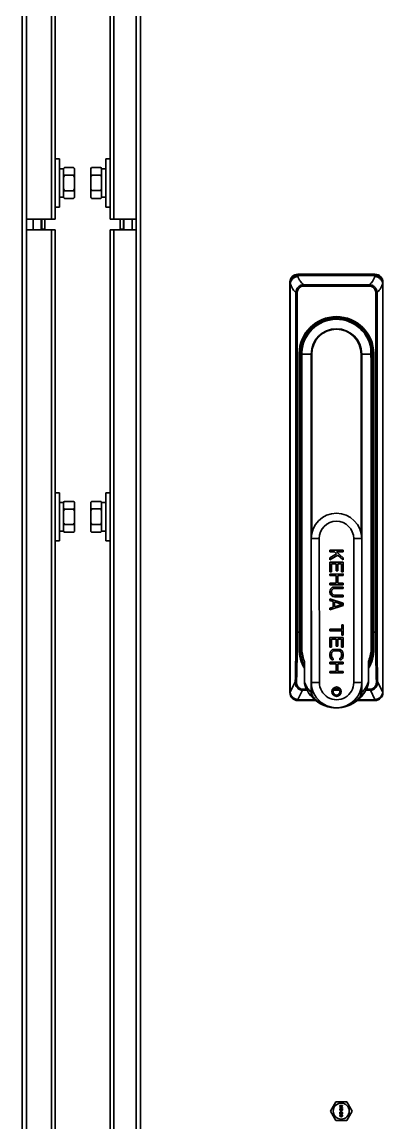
# Model space of a CAD drawing. Header units: millimetres. Extents: x 32496 to 166256, y 3504 to 23939.
# Drawn here: x 102191.1 to 102326.3, y 20855 to 21267.3 of the extents above; entities that cross this region are included whole.
import ezdxf

# ---------------------------------------------------------------- set-up
doc = ezdxf.new("R2010")
doc.units = ezdxf.units.MM
doc.layers.get('0').update_dxf_attribs({"lineweight": 35})

# ---------------------------------------------------------------- blocks, each defined once
blk = doc.blocks.new('8-1250')
at = {"linetype": 'Continuous'}
for p, q in [((2228.17, -34566.29), (2228.17, -32553.29)), ((2229.87, -32553.29), (2229.87, -34566.29)), ((2239.17, -33566.79), (2239.17, -32554.69)), ((2262.57, -32554.69), (2262.57, -33566.79)), ((2270.87, -34566.29), (2270.87, -32553.29)), ((2272.57, -32553.29), (2272.57, -34566.29)), ((2240.57, -33430.92), (2240.57, -33566.79)), ((2261.17, -33566.79), (2261.17, -33430.91)), ((2240.57, -33544.29), (2242.17, -33544.29)), ((2242.17, -33562.29), (2242.17, -33544.29)), ((2261.17, -33544.29), (2259.57, -33544.29)), ((2259.57, -33544.29), (2259.57, -33562.29)), ((2242.17, -33547.94), (2243.77, -33547.94)), ((2243.77, -33547.82), (2244.07, -33547.52)), ((2243.77, -33558.76), (2243.77, -33547.82)), ((2244.07, -33547.52), (2247.47, -33547.52)), ((2247.77, -33547.82), (2247.47, -33547.52)), ((2247.77, -33558.76), (2247.77, -33547.82)), ((2253.97, -33547.82), (2254.24, -33547.54)), ((2253.97, -33558.76), (2253.97, -33547.82)), ((2254.27, -33547.52), (2254.24, -33547.54)), ((2257.67, -33547.52), (2254.27, -33547.52)), ((2257.67, -33547.52), (2257.7, -33547.54)), ((2257.97, -33547.82), (2257.7, -33547.54)), ((2257.97, -33558.76), (2257.97, -33547.82)), ((2259.57, -33547.94), (2257.97, -33547.94)), ((2244.07, -33550.4), (2247.47, -33550.4)), ((2257.67, -33550.36), (2254.27, -33550.36)), ((2244.07, -33556.18), (2247.47, -33556.18)), ((2257.67, -33556.13), (2254.27, -33556.13)), ((2242.17, -33558.64), (2243.77, -33558.64)), ((2243.77, -33558.76), (2244.07, -33559.06)), ((2244.07, -33559.06), (2247.47, -33559.06)), ((2247.77, -33558.76), (2247.47, -33559.06)), ((2253.97, -33558.76), (2254.24, -33559.03)), ((2257.67, -33559.06), (2254.27, -33559.06)), ((2257.97, -33558.76), (2257.7, -33559.03)), ((2259.57, -33558.64), (2257.97, -33558.64)), ((2240.57, -33562.29), (2242.17, -33562.29)), ((2261.17, -33562.29), (2259.57, -33562.29)), ((2229.87, -33566.79), (2240.57, -33566.79)), ((2232.37, -33570.79), (2232.37, -33566.79)), ((2235.37, -33566.79), (2235.37, -33570.79)), ((2235.57, -33566.79), (2235.57, -33570.59)), ((2236.77, -33566.79), (2236.77, -33570.59)), ((2261.17, -33566.79), (2270.87, -33566.79)), ((2264.97, -33570.59), (2264.97, -33566.79)), ((2266.17, -33570.59), (2266.17, -33566.79)), ((2266.37, -33570.79), (2266.37, -33566.79)), ((2269.37, -33566.79), (2269.37, -33570.79)), ((2229.87, -33570.79), (2240.57, -33570.79)), ((2236.77, -33570.59), (2235.57, -33570.59)), ((2239.17, -34566.29), (2239.17, -33570.79)), ((2240.57, -33570.79), (2240.57, -33675.66)), ((2261.17, -33570.79), (2270.87, -33570.79)), ((2261.17, -33675.64), (2261.17, -33570.79)), ((2262.57, -33570.79), (2262.57, -34566.29)), ((2264.97, -33570.59), (2266.17, -33570.59)), ((2328.52, -33590.44), (2328.52, -33590.86)), ((2328.6, -33590.86), (2328.52, -33590.86)), ((2328.52, -33743.99), (2328.52, -33590.86)), ((2328.6, -33590.86), (2328.6, -33743.99)), ((2331.52, -33587.44), (2360.37, -33587.44)), ((2331.52, -33587.44), (2331.52, -33587.98)), ((2360.37, -33587.98), (2331.52, -33587.98)), ((2331.52, -33587.98), (2331.52, -33588.34)), ((2360.37, -33587.98), (2360.37, -33587.44)), ((2360.37, -33588.35), (2360.37, -33587.98)), ((2363.37, -33590.86), (2363.29, -33590.86)), ((2363.29, -33743.99), (2363.29, -33590.86)), ((2363.37, -33590.86), (2363.37, -33590.44)), ((2363.37, -33590.86), (2363.37, -33743.99)), ((2331.25, -33594.33), (2330.76, -33594.33)), ((2330.76, -33721.54), (2330.76, -33594.33)), ((2331.25, -33594.33), (2331.25, -33721.54)), ((2333.74, -33591.39), (2358.16, -33591.39)), ((2333.74, -33591.39), (2333.74, -33591.88)), ((2358.16, -33591.88), (2333.74, -33591.88)), ((2358.16, -33591.88), (2358.16, -33591.39)), ((2361.14, -33594.33), (2360.65, -33594.33)), ((2360.65, -33721.54), (2360.65, -33594.33)), ((2361.14, -33594.33), (2361.14, -33721.54)), ((2358.79, -33615.29), (2358.79, -33617.34)), ((2331.95, -33617.38), (2332.45, -33617.41)), ((2332.45, -33617.48), (2331.95, -33617.48)), ((2331.95, -33721.54), (2331.95, -33617.48)), ((2331.96, -33617.19), (2332.46, -33617.2)), ((2332.45, -33617.48), (2332.45, -33721.54)), ((2332.92, -33617.76), (2332.92, -33617.76)), ((2332.96, -33617.75), (2332.95, -33617.75)), ((2334.02, -33617.34), (2332.97, -33617.34)), ((2332.97, -33617.47), (2332.97, -33617.34)), ((2332.97, -33617.54), (2332.97, -33617.47)), ((2332.97, -33617.57), (2332.97, -33617.47)), ((2332.97, -33617.47), (2332.97, -33617.54)), ((2332.97, -33617.54), (2332.97, -33617.57)), ((2332.97, -33617.54), (2332.97, -33617.57)), ((2332.97, -33617.57), (2332.97, -33617.54)), ((2332.97, -33617.54), (2332.97, -33618.03)), ((2332.97, -33618.04), (2332.97, -33617.57)), ((2332.97, -33618.03), (2332.97, -33618.74)), ((2332.97, -33618.63), (2332.97, -33618.04)), ((2336.48, -33617.34), (2334.02, -33617.34)), ((2336.7, -33617.34), (2336.48, -33617.34)), ((2336.48, -33744.12), (2336.48, -33617.34)), ((2336.7, -33617.34), (2336.7, -33684.54)), ((2355.42, -33617.34), (2355.2, -33617.34)), ((2355.2, -33684.54), (2355.2, -33617.34)), ((2358.79, -33617.34), (2355.42, -33617.34)), ((2355.42, -33617.34), (2355.42, -33713.66)), ((2358.93, -33619.28), (2358.93, -33619.28)), ((2358.94, -33620.47), (2358.93, -33619.28)), ((2358.93, -33619.39), (2358.93, -33619.28)), ((2359.44, -33617.2), (2359.94, -33617.19)), ((2359.95, -33617.38), (2359.45, -33617.41)), ((2359.95, -33617.48), (2359.45, -33617.48)), ((2359.45, -33721.54), (2359.45, -33617.48)), ((2359.95, -33617.48), (2359.95, -33721.54)), ((2332.95, -33622.67), (2332.95, -33622.68)), ((2332.95, -33623.13), (2332.95, -33623.12)), ((2332.95, -33623.13), (2332.95, -33727.34)), ((2332.96, -33620.25), (2332.96, -33620.14)), ((2358.95, -33622.67), (2358.95, -33622.68)), ((2358.95, -33623.12), (2358.95, -33727.34)), ((2358.95, -33623.12), (2358.95, -33623.12)), ((2240.57, -33669.29), (2242.17, -33669.29)), ((2242.17, -33687.29), (2242.17, -33669.29)), ((2261.17, -33669.29), (2259.57, -33669.29)), ((2259.57, -33669.29), (2259.57, -33687.29)), ((2242.17, -33672.94), (2243.77, -33672.94)), ((2243.77, -33672.82), (2244.07, -33672.52)), ((2243.77, -33683.76), (2243.77, -33672.82)), ((2244.07, -33672.52), (2247.47, -33672.52)), ((2247.77, -33672.82), (2247.47, -33672.52)), ((2247.77, -33683.76), (2247.77, -33672.82)), ((2253.97, -33672.82), (2254.24, -33672.54)), ((2253.97, -33683.76), (2253.97, -33672.82)), ((2254.27, -33672.52), (2254.24, -33672.54)), ((2257.67, -33672.52), (2254.27, -33672.52)), ((2257.67, -33672.52), (2257.7, -33672.54)), ((2257.97, -33672.82), (2257.7, -33672.54)), ((2257.97, -33683.76), (2257.97, -33672.82)), ((2259.57, -33672.94), (2257.97, -33672.94)), ((2240.57, -33675.66), (2240.57, -33680.92)), ((2244.07, -33675.4), (2247.47, -33675.4)), ((2257.67, -33675.36), (2254.27, -33675.36)), ((2261.17, -33680.91), (2261.17, -33675.64)), ((2240.57, -33680.92), (2240.57, -33925.66)), ((2244.07, -33681.18), (2247.47, -33681.18)), ((2257.67, -33681.13), (2254.27, -33681.13)), ((2261.17, -33925.64), (2261.17, -33680.91)), ((2242.17, -33683.64), (2243.77, -33683.64)), ((2243.77, -33683.76), (2244.07, -33684.06)), ((2244.07, -33684.06), (2247.47, -33684.06)), ((2247.77, -33683.76), (2247.47, -33684.06)), ((2253.97, -33683.76), (2254.24, -33684.03)), ((2257.67, -33684.06), (2254.27, -33684.06)), ((2257.97, -33683.76), (2257.7, -33684.03)), ((2259.57, -33683.64), (2257.97, -33683.64)), ((2240.57, -33687.29), (2242.17, -33687.29)), ((2261.17, -33687.29), (2259.57, -33687.29)), ((2339.5, -33686.44), (2336.5, -33686.45)), ((2336.54, -33740.35), (2336.5, -33686.45)), ((2339.5, -33686.44), (2339.54, -33740.34)), ((2355.4, -33686.43), (2352.4, -33686.43)), ((2352.44, -33740.33), (2352.4, -33686.43)), ((2355.4, -33686.43), (2355.44, -33740.33)), ((2348.45, -33690.79), (2343.45, -33690.79)), ((2343.45, -33690.79), (2343.45, -33691.4)), ((2343.45, -33691.4), (2345.16, -33691.4)), ((2345.9, -33692.11), (2343.46, -33693.63)), ((2343.46, -33694.45), (2346.43, -33692.62)), ((2343.46, -33693.63), (2343.46, -33694.45)), ((2345.16, -33691.4), (2345.9, -33692.11)), ((2346.01, -33691.4), (2348.45, -33691.4)), ((2348.46, -33693.63), (2346.01, -33691.4)), ((2346.43, -33692.62), (2348.46, -33694.44)), ((2348.45, -33691.4), (2348.45, -33690.79)), ((2348.46, -33694.44), (2348.46, -33693.63)), ((2348.46, -33695.26), (2343.46, -33695.26)), ((2343.46, -33695.26), (2343.46, -33698.91)), ((2344.1, -33695.87), (2345.8, -33695.87)), ((2344.1, -33698.91), (2344.1, -33695.87)), ((2345.8, -33695.87), (2345.8, -33698.51)), ((2346.44, -33695.87), (2347.82, -33695.86)), ((2346.44, -33698.51), (2346.44, -33695.87)), ((2347.82, -33695.86), (2347.82, -33698.91)), ((2348.46, -33698.91), (2348.46, -33695.26)), ((2343.46, -33698.91), (2344.1, -33698.91)), ((2348.46, -33699.72), (2343.46, -33699.73)), ((2343.46, -33699.73), (2343.46, -33700.34)), ((2343.46, -33700.34), (2345.8, -33700.33)), ((2345.8, -33698.51), (2346.44, -33698.51)), ((2345.8, -33700.33), (2345.8, -33703.18)), ((2346.44, -33700.33), (2348.46, -33700.33)), ((2346.44, -33703.18), (2346.44, -33700.33)), ((2347.82, -33698.91), (2348.46, -33698.91)), ((2348.46, -33700.33), (2348.46, -33699.72)), ((2345.8, -33703.18), (2343.46, -33703.18)), ((2343.46, -33703.18), (2343.46, -33703.79)), ((2343.46, -33703.79), (2348.46, -33703.78)), ((2343.57, -33705.72), (2343.47, -33706.23)), ((2343.47, -33706.23), (2343.47, -33706.63)), ((2343.78, -33705.31), (2343.57, -33705.72)), ((2344.21, -33704.91), (2343.78, -33705.31)), ((2344.1, -33706.23), (2344.21, -33705.82)), ((2344.1, -33706.63), (2344.1, -33706.23)), ((2344.64, -33704.7), (2344.21, -33704.91)), ((2344.21, -33705.82), (2344.42, -33705.51)), ((2344.42, -33705.51), (2344.74, -33705.31)), ((2345.17, -33704.6), (2344.64, -33704.7)), ((2344.74, -33705.31), (2345.17, -33705.21)), ((2348.46, -33704.6), (2345.17, -33704.6)), ((2345.17, -33705.21), (2348.47, -33705.21)), ((2348.46, -33703.18), (2346.44, -33703.18)), ((2348.46, -33703.78), (2348.46, -33703.18)), ((2348.47, -33705.21), (2348.46, -33704.6)), ((2343.47, -33706.63), (2343.57, -33707.14)), ((2348.47, -33710.69), (2343.47, -33709.07)), ((2343.47, -33709.07), (2343.47, -33709.68)), ((2343.47, -33709.68), (2344.75, -33710.08)), ((2343.57, -33707.14), (2343.79, -33707.55)), ((2343.79, -33707.55), (2344.21, -33707.95)), ((2344.21, -33707.04), (2344.1, -33706.63)), ((2344.42, -33707.34), (2344.21, -33707.04)), ((2344.21, -33707.95), (2344.64, -33708.15)), ((2344.74, -33707.54), (2344.42, -33707.34)), ((2344.64, -33708.15), (2345.17, -33708.26)), ((2345.17, -33707.65), (2344.74, -33707.54)), ((2344.75, -33710.08), (2344.75, -33712.11)), ((2348.47, -33707.64), (2345.17, -33707.65)), ((2345.17, -33708.26), (2348.47, -33708.25)), ((2345.17, -33710.18), (2348.04, -33711.1)), ((2345.17, -33712.01), (2345.17, -33710.18)), ((2348.47, -33708.25), (2348.47, -33707.64)), ((2343.47, -33713.13), (2348.47, -33711.5)), ((2344.75, -33712.11), (2343.47, -33712.52)), ((2343.47, -33712.52), (2343.47, -33713.13)), ((2348.04, -33711.1), (2345.17, -33712.01)), ((2348.47, -33711.5), (2348.47, -33710.69)), ((2330.76, -33721.54), (2331.25, -33721.54)), ((2331.25, -33721.54), (2331.95, -33721.54)), ((2331.95, -33721.54), (2332.45, -33721.54)), ((2331.95, -33727.86), (2331.95, -33721.54)), ((2332.45, -33727.84), (2332.45, -33721.54)), ((2347.95, -33720.44), (2343.48, -33720.44)), ((2343.48, -33720.44), (2343.48, -33721.05)), ((2343.48, -33721.05), (2347.95, -33721.05)), ((2348.48, -33718.81), (2347.94, -33718.81)), ((2347.94, -33718.81), (2347.95, -33720.44)), ((2347.95, -33721.05), (2347.95, -33722.67)), ((2347.95, -33722.67), (2348.48, -33722.67)), ((2348.48, -33722.67), (2348.48, -33718.81)), ((2359.45, -33721.54), (2359.95, -33721.54)), ((2359.45, -33721.54), (2359.45, -33727.84)), ((2359.95, -33721.54), (2360.65, -33721.54)), ((2359.95, -33721.54), (2359.95, -33727.86)), ((2360.65, -33721.54), (2361.14, -33721.54)), ((2348.48, -33723.48), (2343.48, -33723.49)), ((2343.48, -33723.49), (2343.48, -33727.14)), ((2344.12, -33724.1), (2345.82, -33724.1)), ((2344.12, -33727.14), (2344.12, -33724.1)), ((2345.82, -33724.1), (2345.82, -33726.74)), ((2345.82, -33726.74), (2346.46, -33726.74)), ((2346.46, -33724.1), (2347.84, -33724.09)), ((2346.46, -33726.74), (2346.46, -33724.1)), ((2347.84, -33724.09), (2347.84, -33727.14)), ((2348.48, -33727.14), (2348.48, -33723.48)), ((2332.45, -33727.84), (2332.98, -33727.84)), ((2343.48, -33727.14), (2344.12, -33727.14)), ((2343.59, -33729.07), (2343.48, -33729.58)), ((2343.48, -33729.58), (2343.48, -33730.5)), ((2343.48, -33730.5), (2343.59, -33731)), ((2343.8, -33728.67), (2343.59, -33729.07)), ((2343.59, -33731), (2343.8, -33731.41)), ((2344.23, -33728.26), (2343.8, -33728.67)), ((2344.12, -33729.58), (2344.23, -33729.17)), ((2344.12, -33730.49), (2344.12, -33729.58)), ((2344.23, -33730.9), (2344.12, -33730.49)), ((2344.65, -33728.06), (2344.23, -33728.26)), ((2344.23, -33729.17), (2344.44, -33728.87)), ((2344.44, -33731.21), (2344.23, -33730.9)), ((2344.44, -33728.87), (2344.76, -33728.67)), ((2345.18, -33727.96), (2344.65, -33728.06)), ((2344.76, -33728.67), (2345.19, -33728.56)), ((2346.78, -33727.95), (2345.18, -33727.96)), ((2345.19, -33728.56), (2346.78, -33728.56)), ((2347.31, -33728.06), (2346.78, -33727.95)), ((2346.78, -33728.56), (2347.21, -33728.66)), ((2347.21, -33728.66), (2347.53, -33728.87)), ((2347.74, -33728.26), (2347.31, -33728.06)), ((2347.53, -33728.87), (2347.74, -33729.17)), ((2347.74, -33730.9), (2347.53, -33731.2)), ((2348.16, -33728.66), (2347.74, -33728.26)), ((2347.74, -33729.17), (2347.85, -33729.58)), ((2347.85, -33730.49), (2347.74, -33730.9)), ((2347.84, -33727.14), (2348.48, -33727.14)), ((2347.85, -33729.58), (2347.85, -33730.49)), ((2348.38, -33729.07), (2348.16, -33728.66)), ((2348.17, -33731.41), (2348.38, -33731)), ((2348.48, -33729.58), (2348.38, -33729.07)), ((2348.38, -33731), (2348.48, -33730.49)), ((2348.48, -33730.49), (2348.48, -33729.58)), ((2358.92, -33727.84), (2359.45, -33727.84)), ((2358.95, -33727.34), (2358.95, -33727.34)), ((2333.95, -33740.01), (2333.95, -33732.84)), ((2348.49, -33732.73), (2343.49, -33732.73)), ((2343.49, -33732.73), (2343.49, -33733.34)), ((2343.49, -33733.34), (2345.83, -33733.34)), ((2343.8, -33731.41), (2344.23, -33731.81)), ((2344.23, -33731.81), (2344.76, -33731.92)), ((2344.76, -33731.31), (2344.44, -33731.21)), ((2344.76, -33731.92), (2344.76, -33731.31)), ((2345.83, -33733.34), (2345.83, -33736.18)), ((2346.47, -33733.34), (2348.49, -33733.33)), ((2346.47, -33736.18), (2346.47, -33733.34)), ((2347.53, -33731.2), (2347.21, -33731.3)), ((2347.21, -33731.3), (2347.21, -33731.91)), ((2347.21, -33731.91), (2347.74, -33731.81)), ((2347.74, -33731.81), (2348.17, -33731.41)), ((2348.49, -33733.33), (2348.49, -33732.73)), ((2357.95, -33732.84), (2357.95, -33740.01)), ((2345.83, -33736.18), (2343.49, -33736.18)), ((2343.49, -33736.18), (2343.49, -33736.79)), ((2343.49, -33736.79), (2348.49, -33736.79)), ((2348.49, -33736.18), (2346.47, -33736.18)), ((2348.49, -33736.79), (2348.49, -33736.18)), ((2330.51, -33740.15), (2328.6, -33743.99)), ((2331.52, -33746.71), (2333.25, -33743.25)), ((2334.77, -33742.86), (2333.25, -33742.86)), ((2333.25, -33742.86), (2333.25, -33743.25)), ((2334.95, -33743.25), (2333.25, -33743.25)), ((2336.54, -33740.35), (2339.54, -33740.34)), ((2336.7, -33741.93), (2336.7, -33744.12)), ((2347.03, -33743.25), (2344.87, -33743.25)), ((2346.7, -33742.86), (2345.2, -33742.86)), ((2352.44, -33740.33), (2355.44, -33740.33)), ((2355.2, -33744.12), (2355.2, -33742.37)), ((2355.42, -33740.54), (2355.42, -33744.12)), ((2358.65, -33743.25), (2356.95, -33743.25)), ((2358.65, -33742.86), (2357.12, -33742.86)), ((2357.61, -33741.83), (2357.61, -33741.83)), ((2358.65, -33743.25), (2358.65, -33742.86)), ((2358.65, -33743.25), (2360.37, -33746.71)), ((2363.29, -33743.99), (2361.38, -33740.15)), ((2328.6, -33743.99), (2328.52, -33743.99)), ((2328.52, -33743.99), (2328.52, -33744.14)), ((2331.52, -33746.71), (2331.52, -33746.86)), ((2331.52, -33746.86), (2337.86, -33746.86)), ((2331.52, -33746.86), (2331.52, -33747.14)), ((2338.24, -33747.14), (2331.52, -33747.14)), ((2336.48, -33744.12), (2336.7, -33744.12)), ((2360.37, -33747.14), (2353.66, -33747.14)), ((2353.96, -33746.93), (2355.39, -33745.53)), ((2353.96, -33746.93), (2353.96, -33746.93)), ((2354.04, -33746.86), (2360.37, -33746.86)), ((2355.2, -33744.12), (2355.42, -33744.12)), ((2355.39, -33745.53), (2356.61, -33743.87)), ((2360.37, -33746.86), (2360.37, -33746.71)), ((2360.37, -33747.14), (2360.37, -33746.86)), ((2363.29, -33743.99), (2363.37, -33743.99)), ((2363.37, -33744.14), (2363.37, -33743.99)), ((2343.7, -33900.85), (2345.73, -33897.35)), ((2349.77, -33897.35), (2345.73, -33897.35)), ((2347.25, -33898.75), (2348.25, -33898.75)), ((2347.25, -33898.87), (2347.25, -33898.75)), ((2348.03, -33898.87), (2347.25, -33898.87)), ((2348.03, -33898.87), (2347.25, -33899.17)), ((2347.25, -33899.33), (2347.25, -33899.17)), ((2347.25, -33899.33), (2348.03, -33899.62)), ((2347.25, -33899.62), (2348.03, -33899.62)), ((2347.25, -33899.75), (2347.25, -33899.62)), ((2348.25, -33899.75), (2347.25, -33899.75)), ((2347.27, -33900.14), (2347.25, -33900.25)), ((2347.33, -33900.04), (2347.27, -33900.14)), ((2347.42, -33899.98), (2347.33, -33900.04)), ((2347.35, -33899.25), (2348.25, -33898.94)), ((2348.25, -33899.56), (2347.35, -33899.25)), ((2347.35, -33900.23), (2347.37, -33900.17)), ((2347.37, -33900.17), (2347.42, -33900.1)), ((2347.52, -33899.94), (2347.42, -33899.98)), ((2347.42, -33900.1), (2347.48, -33900.06)), ((2347.48, -33900.06), (2347.54, -33900.04)), ((2347.67, -33899.92), (2347.52, -33899.94)), ((2347.61, -33900.04), (2347.54, -33900.04)), ((2347.61, -33900.04), (2347.67, -33900.06)), ((2347.67, -33899.92), (2347.82, -33899.92)), ((2347.67, -33900.06), (2347.71, -33900.1)), ((2347.71, -33900.1), (2347.76, -33900.17)), ((2347.76, -33900.17), (2347.78, -33900.23)), ((2347.82, -33900.02), (2347.78, -33900.02)), ((2347.86, -33900.14), (2347.78, -33900.02)), ((2347.97, -33899.94), (2347.82, -33899.92)), ((2347.82, -33900.02), (2347.95, -33900.04)), ((2347.88, -33900.25), (2347.86, -33900.14)), ((2347.95, -33900.04), (2348.01, -33900.06)), ((2348.08, -33899.98), (2347.97, -33899.94)), ((2348.01, -33900.06), (2348.08, -33900.1)), ((2348.16, -33900.04), (2348.08, -33899.98)), ((2348.08, -33900.1), (2348.12, -33900.17)), ((2348.12, -33900.17), (2348.14, -33900.23)), ((2348.22, -33900.14), (2348.16, -33900.04)), ((2348.25, -33900.25), (2348.22, -33900.14)), ((2348.25, -33898.75), (2348.25, -33898.94)), ((2348.25, -33899.56), (2348.25, -33899.75)), ((2349.77, -33897.35), (2351.79, -33900.85)), ((2345.73, -33904.35), (2343.7, -33900.85)), ((2347.25, -33900.35), (2347.25, -33900.25)), ((2347.25, -33900.35), (2347.27, -33900.46)), ((2347.25, -33901.29), (2347.35, -33901.29)), ((2347.25, -33902.04), (2347.25, -33901.29)), ((2347.35, -33902.04), (2347.25, -33902.04)), ((2347.27, -33902.46), (2347.25, -33902.58)), ((2347.25, -33902.58), (2347.27, -33902.71)), ((2347.27, -33900.46), (2347.33, -33900.56)), ((2347.33, -33902.35), (2347.27, -33902.46)), ((2347.27, -33902.71), (2347.33, -33902.81)), ((2347.33, -33900.56), (2347.42, -33900.62)), ((2347.39, -33902.29), (2347.33, -33902.35)), ((2347.33, -33902.81), (2347.39, -33902.87)), ((2347.35, -33900.23), (2347.35, -33900.37)), ((2347.37, -33900.44), (2347.35, -33900.37)), ((2347.88, -33901.87), (2347.35, -33901.29)), ((2347.35, -33901.46), (2347.82, -33901.98)), ((2347.35, -33901.46), (2347.35, -33902.04)), ((2347.35, -33902.58), (2347.37, -33902.48)), ((2347.37, -33902.69), (2347.35, -33902.58)), ((2347.42, -33900.5), (2347.37, -33900.44)), ((2347.37, -33902.48), (2347.42, -33902.42)), ((2347.42, -33902.75), (2347.37, -33902.69)), ((2347.48, -33902.25), (2347.39, -33902.29)), ((2347.39, -33902.87), (2347.48, -33902.92)), ((2347.48, -33900.54), (2347.42, -33900.5)), ((2347.42, -33900.62), (2347.52, -33900.67)), ((2347.42, -33902.42), (2347.54, -33902.33)), ((2347.54, -33902.83), (2347.42, -33902.75)), ((2347.54, -33900.56), (2347.48, -33900.54)), ((2347.54, -33902.23), (2347.48, -33902.25)), ((2347.48, -33902.92), (2347.54, -33902.94)), ((2347.63, -33900.67), (2347.52, -33900.67)), ((2347.54, -33900.56), (2347.61, -33900.56)), ((2347.65, -33902.21), (2347.54, -33902.23)), ((2347.54, -33902.33), (2347.67, -33902.31)), ((2347.67, -33902.85), (2347.54, -33902.83)), ((2347.54, -33902.94), (2347.65, -33902.96)), ((2347.57, -33900.96), (2347.71, -33900.96)), ((2347.57, -33901), (2347.57, -33900.96)), ((2347.71, -33901), (2347.57, -33901)), ((2347.67, -33900.54), (2347.61, -33900.56)), ((2347.63, -33900.83), (2347.61, -33900.85)), ((2347.61, -33900.85), (2347.71, -33900.96)), ((2347.71, -33901), (2347.61, -33901.1)), ((2347.61, -33901.1), (2347.63, -33901.12)), ((2347.63, -33900.67), (2347.74, -33900.62)), ((2347.76, -33900.96), (2347.63, -33900.83)), ((2347.63, -33901.12), (2347.76, -33901)), ((2347.65, -33902.21), (2347.84, -33902.21)), ((2347.84, -33902.96), (2347.65, -33902.96)), ((2347.71, -33900.5), (2347.67, -33900.54)), ((2347.82, -33902.31), (2347.67, -33902.31)), ((2347.67, -33902.85), (2347.82, -33902.85)), ((2347.76, -33900.44), (2347.71, -33900.5)), ((2347.74, -33900.62), (2347.8, -33900.56)), ((2347.78, -33900.37), (2347.76, -33900.44)), ((2347.88, -33900.83), (2347.76, -33900.96)), ((2347.76, -33901), (2347.88, -33901.12)), ((2347.78, -33900.37), (2347.78, -33900.23)), ((2347.8, -33900.56), (2347.86, -33900.46)), ((2347.8, -33900.96), (2347.91, -33900.85)), ((2347.8, -33900.96), (2347.95, -33900.96)), ((2347.95, -33901), (2347.8, -33901)), ((2347.91, -33901.1), (2347.8, -33901)), ((2347.82, -33901.98), (2347.88, -33902.02)), ((2347.82, -33902.31), (2347.95, -33902.33)), ((2347.95, -33902.83), (2347.82, -33902.85)), ((2347.95, -33902.23), (2347.84, -33902.21)), ((2347.84, -33902.96), (2347.95, -33902.94)), ((2347.86, -33900.46), (2347.88, -33900.35)), ((2347.88, -33900.25), (2347.88, -33900.35)), ((2347.91, -33900.85), (2347.88, -33900.83)), ((2347.88, -33901.12), (2347.91, -33901.1)), ((2347.97, -33901.92), (2347.88, -33901.87)), ((2347.88, -33902.02), (2347.97, -33902.04)), ((2347.95, -33900.96), (2347.95, -33901)), ((2348.01, -33902.25), (2347.95, -33902.23)), ((2347.95, -33902.33), (2348.08, -33902.42)), ((2348.08, -33902.75), (2347.95, -33902.83)), ((2347.95, -33902.94), (2348.01, -33902.92)), ((2347.97, -33901.92), (2348.01, -33901.92)), ((2348.01, -33902.04), (2347.97, -33902.04)), ((2348.08, -33900.48), (2348.01, -33900.52)), ((2348.01, -33900.62), (2348.01, -33900.52)), ((2348.01, -33900.62), (2348.08, -33900.6)), ((2348.1, -33901.33), (2348.01, -33901.31)), ((2348.01, -33901.42), (2348.01, -33901.31)), ((2348.01, -33901.42), (2348.08, -33901.46)), ((2348.08, -33901.87), (2348.01, -33901.92)), ((2348.01, -33902.04), (2348.1, -33902.02)), ((2348.1, -33902.29), (2348.01, -33902.25)), ((2348.01, -33902.92), (2348.1, -33902.87)), ((2348.12, -33900.42), (2348.08, -33900.48)), ((2348.08, -33900.6), (2348.16, -33900.54)), ((2348.08, -33901.46), (2348.12, -33901.52)), ((2348.12, -33901.81), (2348.08, -33901.87)), ((2348.08, -33902.42), (2348.12, -33902.48)), ((2348.12, -33902.69), (2348.08, -33902.75)), ((2348.18, -33901.42), (2348.1, -33901.33)), ((2348.1, -33902.02), (2348.18, -33901.94)), ((2348.16, -33902.35), (2348.1, -33902.29)), ((2348.1, -33902.87), (2348.16, -33902.81)), ((2348.14, -33900.35), (2348.12, -33900.42)), ((2348.12, -33901.52), (2348.14, -33901.62)), ((2348.14, -33901.71), (2348.12, -33901.81)), ((2348.12, -33902.48), (2348.14, -33902.58)), ((2348.14, -33902.58), (2348.12, -33902.69)), ((2348.14, -33900.35), (2348.14, -33900.23)), ((2348.14, -33901.71), (2348.14, -33901.62)), ((2348.16, -33900.54), (2348.22, -33900.44)), ((2348.22, -33902.46), (2348.16, -33902.35)), ((2348.16, -33902.81), (2348.22, -33902.71)), ((2348.22, -33901.5), (2348.18, -33901.42)), ((2348.18, -33901.94), (2348.22, -33901.85)), ((2348.22, -33900.44), (2348.25, -33900.33)), ((2348.25, -33901.64), (2348.22, -33901.5)), ((2348.22, -33901.85), (2348.25, -33901.73)), ((2348.25, -33902.58), (2348.22, -33902.46)), ((2348.22, -33902.71), (2348.25, -33902.58)), ((2348.25, -33900.25), (2348.25, -33900.33)), ((2348.25, -33901.64), (2348.25, -33901.73)), ((2351.79, -33900.85), (2349.77, -33904.35)), ((2345.73, -33904.35), (2349.77, -33904.35))]:
    blk.add_line(p, q, dxfattribs=at)
for points in [[(2332.97, -33618.74), (2332.97, -33619.09), (2332.97, -33619.45), (2332.96, -33619.81), (2332.96, -33620.18), (2332.96, -33620.56), (2332.96, -33620.95), (2332.95, -33621.73)], [(2332.95, -33621.73), (2332.95, -33622.13), (2332.95, -33622.52), (2332.95, -33622.67)], [(2358.95, -33622.67), (2358.94, -33621.77), (2358.94, -33620.47)], [(2356.61, -33743.87), (2357.5, -33742.13), (2357.61, -33741.83)]]:
    blk.add_lwpolyline(points, dxfattribs=at)
for centre, radius in [((2345.99, -33743.79), 1.75), ((2345.95, -33743.84), 1.25), ((2347.75, -33900.85), 3)]:
    blk.add_circle(centre, radius, dxfattribs=at)
for centre, radius, start, end in [((2245.01, -33550.09), 3.56, 39.1364, 39.5013), ((2246.53, -33556.49), 3.56, 219.1364, 219.5008), ((2256.79, -33556.47), 3.61, 218.7103, 219.1339), ((2258.11, -33555.28), 5.39, 224.1246, 224.5652), ((2253.84, -33555.28), 5.38, 315.4348, 315.8754), ((2255.16, -33556.47), 3.61, 320.8641, 321.2897), ((2236.97, -33570.59), 1.4, 180, 188.2366), ((2236.97, -33570.59), 0.2, 180, 270), ((2264.77, -33570.59), 0.2, 270, 0), ((2264.77, -33570.59), 1.4, 351.7634, 0), ((2331.52, -33590.44), 3, 90, 180), ((2360.37, -33590.44), 3, 0, 90), ((2345.95, -33617.34), 13.99, 0.6085, 179.4017), ((2345.95, -33617.34), 13.49, 0.6085, 179.4014), ((2345.95, -33617.34), 13, 9.073, 183.051), ((2345.95, -33617.34), 9.47, 0, 179.9993), ((2345.95, -33617.34), 9.25, 0, 180), ((2328.19, -33617.15), 3.77, 356.5269, 359.4018), ((2333.57, -33617.48), 1.62, 176.5272, 179.9995), ((2328.26, -33617.16), 4.2, 357.5431, 359.491), ((2328.26, -33617.16), 4.2, 356.569, 357.5431), ((2333.76, -33617.34), 1.31, 183.0386, 185.3383), ((2333.61, -33617.48), 1.16, 176.6483, 179.9981), ((2328.97, -33616.94), 3.55, 349.9539, 353.3266), ((2328.95, -33616.94), 3.57, 353.3337, 0.0525), ((2333.13, -33614.73), 3.04, 266.0189, 266.2111), ((2333.47, -33615.95), 2.31, 257.0342, 257.4678), ((2344.78, -33617.55), 11.81, 178.957, 179.606), ((2357.21, -33617.58), 24.24, 179.4304, 179.7465), ((2344.78, -33617.55), 11.81, 179.606, 179.9288), ((2344.78, -33617.55), 11.81, 180.097, 181.0455), ((2358.64, -33612.04), 5.74, 271.6529, 271.7848), ((2363.03, -33616.94), 3.65, 179.9406, 186.5807), ((2363.01, -33616.94), 3.63, 186.5886, 188.2112), ((2363, -33616.94), 3.62, 188.211, 189.9246), ((2363.77, -33617.16), 4.33, 180.5197, 183.3972), ((2358.29, -33617.48), 1.16, 1.3534, 3.3175), ((2358.29, -33617.48), 1.16, 359.9988, 1.3535), ((2363.84, -33617.15), 3.9, 180.6087, 183.3381), ((2358.22, -33617.48), 1.73, 0.0757, 3.515), ((2450.72, -33623.12), 117.77, 179.7837, 180.0022), ((2241.18, -33623.11), 117.77, 359.9945, 0.2094), ((2245.01, -33675.09), 3.56, 39.1364, 39.5013), ((2345.95, -33686.44), 9.45, 0.0434, 180.0434), ((2345.95, -33686.44), 6.45, 0.0434, 180.0434), ((2246.53, -33681.49), 3.56, 219.1364, 219.5008), ((2256.79, -33681.47), 3.61, 218.7103, 219.1339), ((2258.11, -33680.28), 5.39, 224.1246, 224.5652), ((2253.84, -33680.28), 5.38, 315.4348, 315.8754), ((2255.16, -33681.47), 3.61, 320.8641, 321.2897), ((2345.95, -33727.84), 13.5, 180, 206.9748), ((2345.95, -33727.34), 13, 180, 201.6689), ((2345.95, -33727.84), 13.5, 332.9765, 0.0002), ((2345.95, -33727.84), 13.5, 332.9651, 0.0002), ((2345.95, -33727.34), 13, 338.3325, 359.9894), ((2345.95, -33737.34), 12.5, 201.0705, 230.1269), ((2345.99, -33740.34), 9.45, 180.0434, 0.0434), ((2345.99, -33740.34), 6.45, 180.0434, 0.0434), ((2345.95, -33737.34), 12.5, 309.8738, 338.9298), ((2330.99, -33743.99), 2.47, 180.0115, 186.8252), ((2331.52, -33744.14), 3, 180, 270), ((2330.99, -33743.99), 2.47, 186.8254, 187.3344), ((2331, -33743.99), 2.47, 187.3345, 187.8562), ((2345.95, -33737.34), 12.5, 230.1282, 309.8726), ((2345.95, -33737.34), 12.2, 230.1665, 250.0186), ((2345.95, -33737.34), 12.2, 291.8854, 309.9422), ((2360.37, -33744.14), 3, 270, 0), ((2360.92, -33743.99), 2.45, 356.554, 0.0012)]:
    blk.add_arc(centre, radius, start, end, dxfattribs=at)
for points, knots in [([(2243.77, -33547.85), (2243.8, -33547.82), (2243.89, -33547.7), (2243.99, -33547.59), (2244.07, -33547.52)], [0, 0, 0, 0, 0.244558, 1, 1, 1, 1]), ([(2247.76, -33547.83), (2247.74, -33547.8), (2247.64, -33547.69), (2247.55, -33547.59), (2247.47, -33547.52)], [0, 0, 0, 0, 0.244878, 1, 1, 1, 1]), ([(2254.24, -33547.54), (2254.22, -33547.57), (2254.13, -33547.66), (2254.04, -33547.76), (2253.97, -33547.84)], [0, 0, 0, 0, 0.255063, 1, 1, 1, 1]), ([(2257.7, -33547.54), (2257.73, -33547.57), (2257.82, -33547.66), (2257.91, -33547.76), (2257.97, -33547.84)], [0, 0, 0, 0, 0.255062, 1, 1, 1, 1]), ([(2244.07, -33550.4), (2244.05, -33550.38), (2243.94, -33550.27), (2243.84, -33550.16), (2243.77, -33550.07)], [0, 0, 0, 0, 0.255352, 1, 1, 1, 1]), ([(2247.47, -33550.4), (2247.5, -33550.38), (2247.6, -33550.27), (2247.7, -33550.16), (2247.77, -33550.07)], [0, 0, 0, 0, 0.255353, 1, 1, 1, 1]), ([(2253.97, -33550.03), (2254, -33550.06), (2254.09, -33550.17), (2254.19, -33550.28), (2254.27, -33550.36)], [0, 0, 0, 0, 0.244408, 1, 1, 1, 1]), ([(2257.97, -33550.03), (2257.95, -33550.06), (2257.85, -33550.17), (2257.75, -33550.28), (2257.67, -33550.36)], [0, 0, 0, 0, 0.244408, 1, 1, 1, 1]), ([(2243.77, -33556.51), (2243.8, -33556.48), (2243.89, -33556.36), (2243.99, -33556.26), (2244.07, -33556.18)], [0, 0, 0, 0, 0.244558, 1, 1, 1, 1]), ([(2247.77, -33556.51), (2247.75, -33556.48), (2247.65, -33556.36), (2247.55, -33556.26), (2247.47, -33556.18)], [0, 0, 0, 0, 0.244558, 1, 1, 1, 1]), ([(2254.27, -33556.13), (2254.25, -33556.16), (2254.14, -33556.27), (2254.04, -33556.38), (2253.97, -33556.47)], [0, 0, 0, 0, 0.255212, 1, 1, 1, 1]), ([(2257.67, -33556.13), (2257.7, -33556.16), (2257.8, -33556.27), (2257.9, -33556.38), (2257.97, -33556.47)], [0, 0, 0, 0, 0.255211, 1, 1, 1, 1]), ([(2244.07, -33559.06), (2244.05, -33559.04), (2243.95, -33558.94), (2243.85, -33558.83), (2243.79, -33558.75)], [0, 0, 0, 0, 0.255041, 1, 1, 1, 1]), ([(2247.47, -33559.06), (2247.5, -33559.04), (2247.6, -33558.93), (2247.7, -33558.82), (2247.77, -33558.73)], [0, 0, 0, 0, 0.255353, 1, 1, 1, 1]), ([(2253.99, -33558.75), (2254.01, -33558.77), (2254.09, -33558.87), (2254.18, -33558.96), (2254.24, -33559.03)], [0, 0, 0, 0, 0.245496, 1, 1, 1, 1]), ([(2257.96, -33558.75), (2257.94, -33558.77), (2257.85, -33558.87), (2257.77, -33558.96), (2257.7, -33559.03)], [0, 0, 0, 0, 0.245497, 1, 1, 1, 1]), ([(2328.52, -33590.44), (2328.52, -33590.28), (2328.56, -33589.95), (2328.8, -33589.32), (2329.38, -33588.62), (2330.37, -33588.1), (2331.13, -33587.98), (2331.52, -33587.98)], [0, 0, 0, 0, 0.113034, 0.22817, 0.468864, 0.728208, 1, 1, 1, 1]), ([(2328.52, -33590.86), (2328.52, -33590.7), (2328.56, -33590.36), (2328.8, -33589.72), (2329.38, -33589.01), (2330.37, -33588.47), (2331.14, -33588.35), (2331.53, -33588.35)], [0, 0, 0, 0, 0.114852, 0.230705, 0.472166, 0.730466, 1, 1, 1, 1]), ([(2328.6, -33590.86), (2328.65, -33590.55), (2328.88, -33589.91), (2329.55, -33589.13), (2330.46, -33588.57), (2331.17, -33588.38), (2331.53, -33588.35)], [0, 0, 0, 0, 0.23134, 0.478951, 0.738349, 1, 1, 1, 1]), ([(2330.76, -33594.33), (2330.55, -33594.2), (2330.13, -33593.82), (2329.58, -33593.06), (2329.06, -33592.05), (2328.75, -33591.28), (2328.6, -33590.86)], [0, 0, 0, 0, 0.17955, 0.403232, 0.676336, 1, 1, 1, 1]), ([(2333.74, -33591.39), (2333.52, -33591.28), (2333.1, -33590.97), (2332.53, -33590.3), (2331.99, -33589.41), (2331.68, -33588.72), (2331.52, -33588.34)], [0, 0, 0, 0, 0.185737, 0.410623, 0.681319, 1, 1, 1, 1]), ([(2360.37, -33588.35), (2360.22, -33588.72), (2359.9, -33589.41), (2359.36, -33590.3), (2358.8, -33590.97), (2358.37, -33591.28), (2358.16, -33591.39)], [0, 0, 0, 0, 0.31869, 0.589388, 0.814287, 1, 1, 1, 1]), ([(2360.37, -33587.98), (2360.76, -33587.98), (2361.52, -33588.1), (2362.51, -33588.62), (2363.1, -33589.32), (2363.33, -33589.95), (2363.37, -33590.28), (2363.37, -33590.44)], [0, 0, 0, 0, 0.271803, 0.53114, 0.771824, 0.88696, 1, 1, 1, 1]), ([(2360.37, -33588.35), (2360.73, -33588.38), (2361.43, -33588.57), (2362.34, -33589.13), (2363.02, -33589.91), (2363.25, -33590.55), (2363.29, -33590.86)], [0, 0, 0, 0, 0.261658, 0.521043, 0.768648, 1, 1, 1, 1]), ([(2363.37, -33590.86), (2363.37, -33590.53), (2363.2, -33589.85), (2362.52, -33589.01), (2361.53, -33588.47), (2360.76, -33588.35), (2360.37, -33588.35)], [0, 0, 0, 0, 0.229582, 0.47159, 0.730207, 1, 1, 1, 1]), ([(2363.29, -33590.86), (2363.14, -33591.28), (2362.84, -33592.05), (2362.31, -33593.06), (2361.77, -33593.82), (2361.35, -33594.2), (2361.14, -33594.33)], [0, 0, 0, 0, 0.323763, 0.596917, 0.820554, 1, 1, 1, 1]), ([(2330.76, -33594.33), (2330.76, -33593.94), (2330.92, -33593.17), (2331.58, -33592.19), (2332.58, -33591.54), (2333.35, -33591.39), (2333.74, -33591.39)], [0, 0, 0, 0, 0.250024, 0.500035, 0.750008, 1, 1, 1, 1]), ([(2331.25, -33594.33), (2331.25, -33594.01), (2331.38, -33593.36), (2331.93, -33592.54), (2332.63, -33592.09), (2333.25, -33591.92), (2333.58, -33591.88), (2333.74, -33591.88)], [0, 0, 0, 0, 0.249666, 0.499316, 0.749095, 0.874547, 1, 1, 1, 1]), ([(2358.16, -33591.39), (2358.55, -33591.39), (2359.32, -33591.54), (2360.31, -33592.19), (2360.98, -33593.17), (2361.14, -33593.94), (2361.14, -33594.33)], [0, 0, 0, 0, 0.249996, 0.499947, 0.749986, 1, 1, 1, 1]), ([(2358.16, -33591.88), (2358.32, -33591.88), (2358.65, -33591.92), (2359.27, -33592.09), (2359.97, -33592.54), (2360.52, -33593.36), (2360.65, -33594.01), (2360.65, -33594.33)], [0, 0, 0, 0, 0.125445, 0.250896, 0.50066, 0.750322, 1, 1, 1, 1]), ([(2332.95, -33618.2), (2332.88, -33618.18), (2332.74, -33618.15), (2332.57, -33618.06), (2332.46, -33617.92), (2332.45, -33617.81), (2332.45, -33617.75)], [0, 0, 0, 0, 0.313124, 0.560512, 0.771594, 1, 1, 1, 1]), ([(2332.52, -33616.94), (2332.51, -33616.96), (2332.49, -33617.04), (2332.47, -33617.13), (2332.46, -33617.2)], [0, 0, 0, 0, 0.258298, 1, 1, 1, 1]), ([(2332.51, -33617.65), (2332.5, -33617.63), (2332.48, -33617.6), (2332.47, -33617.57), (2332.47, -33617.56)], [0, 0, 0, 0, 0.739998, 1, 1, 1, 1]), ([(2332.92, -33617.76), (2332.83, -33617.75), (2332.69, -33617.74), (2332.55, -33617.69), (2332.51, -33617.65)], [0, 0, 0, 0, 0.606211, 1, 1, 1, 1]), ([(2332.96, -33616.46), (2332.87, -33616.52), (2332.73, -33616.61), (2332.59, -33616.79), (2332.54, -33616.89), (2332.52, -33616.94)], [0, 0, 0, 0, 0.50974, 0.745829, 1, 1, 1, 1]), ([(2359.38, -33616.93), (2359.33, -33616.81), (2359.16, -33616.58), (2358.92, -33616.44), (2358.79, -33616.38)], [0, 0, 0, 0, 0.473968, 1, 1, 1, 1]), ([(2358.93, -33619.28), (2358.92, -33619.18), (2358.83, -33618.54), (2358.79, -33617.89), (2358.79, -33617.34)], [0, 0, 0, 0, 0.154088, 1, 1, 1, 1]), ([(2359.39, -33617.65), (2359.34, -33617.7), (2359.13, -33617.76), (2358.94, -33617.77), (2358.82, -33617.77)], [0, 0, 0, 0, 0.375179, 1, 1, 1, 1]), ([(2359.45, -33617.75), (2359.45, -33617.81), (2359.43, -33617.94), (2359.29, -33618.08), (2359.08, -33618.17), (2358.92, -33618.21), (2358.83, -33618.22)], [0, 0, 0, 0, 0.216502, 0.421379, 0.673351, 1, 1, 1, 1]), ([(2358.95, -33622.68), (2358.95, -33622.41), (2358.94, -33621.31), (2358.93, -33620.21), (2358.93, -33619.39)], [0, 0, 0, 0, 0.245224, 1, 1, 1, 1]), ([(2359.44, -33617.2), (2359.44, -33617.17), (2359.42, -33617.08), (2359.4, -33617), (2359.38, -33616.93)], [0, 0, 0, 0, 0.243354, 1, 1, 1, 1]), ([(2359.43, -33617.56), (2359.43, -33617.57), (2359.42, -33617.6), (2359.4, -33617.63), (2359.39, -33617.65)], [0, 0, 0, 0, 0.260199, 1, 1, 1, 1]), ([(2332.95, -33622.68), (2332.95, -33622.48), (2332.95, -33621.67), (2332.96, -33620.86), (2332.96, -33620.25)], [0, 0, 0, 0, 0.245803, 1, 1, 1, 1]), ([(2243.77, -33672.85), (2243.8, -33672.82), (2243.89, -33672.7), (2243.99, -33672.59), (2244.07, -33672.52)], [0, 0, 0, 0, 0.244558, 1, 1, 1, 1]), ([(2247.76, -33672.83), (2247.74, -33672.8), (2247.64, -33672.69), (2247.55, -33672.59), (2247.47, -33672.52)], [0, 0, 0, 0, 0.244878, 1, 1, 1, 1]), ([(2254.24, -33672.54), (2254.22, -33672.57), (2254.13, -33672.66), (2254.04, -33672.76), (2253.97, -33672.84)], [0, 0, 0, 0, 0.255063, 1, 1, 1, 1]), ([(2257.7, -33672.54), (2257.73, -33672.57), (2257.82, -33672.66), (2257.91, -33672.76), (2257.97, -33672.84)], [0, 0, 0, 0, 0.255062, 1, 1, 1, 1]), ([(2244.07, -33675.4), (2244.05, -33675.38), (2243.94, -33675.27), (2243.84, -33675.16), (2243.77, -33675.07)], [0, 0, 0, 0, 0.255352, 1, 1, 1, 1]), ([(2247.47, -33675.4), (2247.5, -33675.38), (2247.6, -33675.27), (2247.7, -33675.16), (2247.77, -33675.07)], [0, 0, 0, 0, 0.255353, 1, 1, 1, 1]), ([(2253.97, -33675.03), (2254, -33675.06), (2254.09, -33675.17), (2254.19, -33675.28), (2254.27, -33675.36)], [0, 0, 0, 0, 0.244408, 1, 1, 1, 1]), ([(2257.97, -33675.03), (2257.95, -33675.06), (2257.85, -33675.17), (2257.75, -33675.28), (2257.67, -33675.36)], [0, 0, 0, 0, 0.244408, 1, 1, 1, 1]), ([(2243.77, -33681.51), (2243.8, -33681.48), (2243.89, -33681.36), (2243.99, -33681.26), (2244.07, -33681.18)], [0, 0, 0, 0, 0.244558, 1, 1, 1, 1]), ([(2247.77, -33681.51), (2247.75, -33681.48), (2247.65, -33681.36), (2247.55, -33681.26), (2247.47, -33681.18)], [0, 0, 0, 0, 0.244558, 1, 1, 1, 1]), ([(2254.27, -33681.13), (2254.25, -33681.16), (2254.14, -33681.27), (2254.04, -33681.38), (2253.97, -33681.47)], [0, 0, 0, 0, 0.255212, 1, 1, 1, 1]), ([(2257.67, -33681.13), (2257.7, -33681.16), (2257.8, -33681.27), (2257.9, -33681.38), (2257.97, -33681.47)], [0, 0, 0, 0, 0.255211, 1, 1, 1, 1]), ([(2244.07, -33684.06), (2244.05, -33684.04), (2243.95, -33683.94), (2243.85, -33683.83), (2243.79, -33683.75)], [0, 0, 0, 0, 0.255041, 1, 1, 1, 1]), ([(2247.47, -33684.06), (2247.5, -33684.04), (2247.6, -33683.93), (2247.7, -33683.82), (2247.77, -33683.73)], [0, 0, 0, 0, 0.255353, 1, 1, 1, 1]), ([(2253.99, -33683.75), (2254.01, -33683.77), (2254.09, -33683.87), (2254.18, -33683.96), (2254.24, -33684.03)], [0, 0, 0, 0, 0.245496, 1, 1, 1, 1]), ([(2257.96, -33683.75), (2257.94, -33683.77), (2257.85, -33683.87), (2257.77, -33683.96), (2257.7, -33684.03)], [0, 0, 0, 0, 0.245497, 1, 1, 1, 1]), ([(2330.76, -33721.54), (2330.76, -33723.09), (2330.74, -33729.3), (2330.64, -33735.5), (2330.51, -33740.15)], [0, 0, 0, 0, 0.250498, 1, 1, 1, 1]), ([(2331, -33740.21), (2331.04, -33738.66), (2331.19, -33732.44), (2331.25, -33726.21), (2331.25, -33721.54)], [0, 0, 0, 0, 0.249306, 1, 1, 1, 1]), ([(2360.65, -33721.54), (2360.65, -33723.1), (2360.67, -33729.32), (2360.77, -33735.55), (2360.9, -33740.21)], [0, 0, 0, 0, 0.250498, 1, 1, 1, 1]), ([(2361.38, -33740.15), (2361.34, -33738.61), (2361.2, -33732.4), (2361.14, -33726.2), (2361.14, -33721.54)], [0, 0, 0, 0, 0.249306, 1, 1, 1, 1]), ([(2331.95, -33727.86), (2332.01, -33727.86), (2332.1, -33727.86), (2332.22, -33727.86), (2332.3, -33727.85), (2332.36, -33727.85), (2332.41, -33727.85), (2332.43, -33727.84), (2332.45, -33727.84), (2332.45, -33727.84)], [0, 0, 0, 0, 0.372646, 0.552135, 0.711252, 0.839056, 0.930249, 0.982498, 1, 1, 1, 1]), ([(2333.92, -33735.05), (2333.28, -33733.97), (2332.29, -33731.63), (2331.95, -33729.11), (2331.95, -33727.86)], [0, 0, 0, 0, 0.499739, 1, 1, 1, 1]), ([(2359.95, -33727.86), (2359.95, -33729.11), (2359.61, -33731.63), (2358.62, -33733.97), (2357.98, -33735.05)], [0, 0, 0, 0, 0.50024, 1, 1, 1, 1]), ([(2359.45, -33727.84), (2359.45, -33727.84), (2359.47, -33727.84), (2359.49, -33727.85), (2359.54, -33727.85), (2359.6, -33727.85), (2359.68, -33727.86), (2359.79, -33727.86), (2359.89, -33727.86), (2359.95, -33727.86)], [0, 0, 0, 0, 0.017557, 0.069853, 0.161078, 0.288896, 0.448003, 0.627463, 1, 1, 1, 1]), ([(2333.87, -33732.14), (2333.89, -33732.19), (2333.91, -33732.3), (2333.94, -33732.53), (2333.95, -33732.72), (2333.95, -33732.84)], [0, 0, 0, 0, 0.226682, 0.477616, 1, 1, 1, 1]), ([(2357.95, -33732.84), (2357.95, -33732.72), (2357.96, -33732.53), (2357.99, -33732.3), (2358.01, -33732.19), (2358.03, -33732.14)], [0, 0, 0, 0, 0.522392, 0.773327, 1, 1, 1, 1]), ([(2333.25, -33743.25), (2332.87, -33743.25), (2332.1, -33743.07), (2331.18, -33742.33), (2330.62, -33741.3), (2330.51, -33740.53), (2330.51, -33740.15)], [0, 0, 0, 0, 0.249886, 0.499522, 0.749578, 1, 1, 1, 1]), ([(2330.51, -33740.15), (2330.53, -33740.16), (2330.59, -33740.17), (2330.7, -33740.19), (2330.84, -33740.2), (2330.95, -33740.21), (2331, -33740.21)], [0, 0, 0, 0, 0.133458, 0.365765, 0.67277, 1, 1, 1, 1]), ([(2333.25, -33742.86), (2332.93, -33742.86), (2332.28, -33742.7), (2331.63, -33742.17), (2331.28, -33741.62), (2331.11, -33741.17), (2331.02, -33740.69), (2331, -33740.37), (2331, -33740.21)], [0, 0, 0, 0, 0.249995, 0.499481, 0.624812, 0.749967, 0.874832, 1, 1, 1, 1]), ([(2334.29, -33741.83), (2334.23, -33741.69), (2334.03, -33741.1), (2333.95, -33740.48), (2333.95, -33740.01)], [0, 0, 0, 0, 0.250506, 1, 1, 1, 1]), ([(2333.95, -33740.01), (2333.99, -33740.16), (2334.18, -33740.71), (2334.42, -33741.24), (2334.62, -33741.63)], [0, 0, 0, 0, 0.256066, 1, 1, 1, 1]), ([(2334.62, -33741.63), (2334.74, -33741.86), (2335.27, -33742.75), (2335.93, -33743.57), (2336.48, -33744.12)], [0, 0, 0, 0, 0.247406, 1, 1, 1, 1]), ([(2355.42, -33744.12), (2355.61, -33743.94), (2356.31, -33743.17), (2356.92, -33742.31), (2357.28, -33741.63)], [0, 0, 0, 0, 0.255088, 1, 1, 1, 1]), ([(2357.28, -33741.63), (2357.34, -33741.5), (2357.6, -33740.98), (2357.81, -33740.43), (2357.95, -33740.01)], [0, 0, 0, 0, 0.246425, 1, 1, 1, 1]), ([(2357.95, -33740.01), (2357.95, -33740.17), (2357.92, -33740.79), (2357.78, -33741.4), (2357.61, -33741.83)], [0, 0, 0, 0, 0.25052, 1, 1, 1, 1]), ([(2361.38, -33740.15), (2361.39, -33740.53), (2361.27, -33741.3), (2360.72, -33742.33), (2359.8, -33743.07), (2359.03, -33743.25), (2358.65, -33743.25)], [0, 0, 0, 0, 0.250438, 0.50047, 0.750143, 1, 1, 1, 1]), ([(2358.65, -33742.86), (2358.81, -33742.86), (2359.14, -33742.82), (2359.75, -33742.59), (2360.39, -33742.07), (2360.76, -33741.33), (2360.88, -33740.69), (2360.89, -33740.37), (2360.9, -33740.21)], [0, 0, 0, 0, 0.125817, 0.251594, 0.501028, 0.750085, 0.874959, 1, 1, 1, 1]), ([(2361.38, -33740.15), (2361.36, -33740.16), (2361.3, -33740.17), (2361.2, -33740.19), (2361.05, -33740.2), (2360.95, -33740.21), (2360.9, -33740.21)], [0, 0, 0, 0, 0.133385, 0.365668, 0.672704, 1, 1, 1, 1]), ([(2328.52, -33744.14), (2328.52, -33744.49), (2328.64, -33745.04), (2329.02, -33745.66), (2329.52, -33746.22), (2330.36, -33746.72), (2331.13, -33746.86), (2331.52, -33746.86)], [0, 0, 0, 0, 0.238264, 0.360296, 0.484617, 0.739079, 1, 1, 1, 1]), ([(2331.52, -33746.71), (2331.16, -33746.71), (2330.45, -33746.59), (2329.51, -33746.08), (2328.82, -33745.3), (2328.59, -33744.65), (2328.55, -33744.33)], [0, 0, 0, 0, 0.260525, 0.515274, 0.761355, 1, 1, 1, 1]), ([(2328.6, -33743.99), (2328.64, -33744.33), (2328.79, -33744.84), (2329.17, -33745.44), (2329.66, -33745.97), (2330.44, -33746.49), (2331.16, -33746.68), (2331.52, -33746.71)], [0, 0, 0, 0, 0.239432, 0.363554, 0.48989, 0.745401, 1, 1, 1, 1]), ([(2337.94, -33746.93), (2337.73, -33746.76), (2337.34, -33746.37), (2336.71, -33745.49), (2336.46, -33744.66), (2336.48, -33744.12)], [0, 0, 0, 0, 0.251318, 0.50235, 1, 1, 1, 1]), ([(2336.7, -33744.12), (2336.69, -33744.25), (2336.72, -33744.51), (2336.82, -33744.87), (2336.96, -33745.23), (2337.13, -33745.57), (2337.34, -33745.89), (2337.67, -33746.27), (2337.95, -33746.54), (2338.14, -33746.71)], [0, 0, 0, 0, 0.124954, 0.250117, 0.375114, 0.500109, 0.625019, 0.750129, 1, 1, 1, 1]), ([(2338.14, -33746.71), (2338.11, -33746.73), (2338.07, -33746.77), (2338.02, -33746.83), (2337.99, -33746.86), (2337.97, -33746.89), (2337.96, -33746.91), (2337.95, -33746.92), (2337.94, -33746.93), (2337.94, -33746.93), (2337.94, -33746.93), (2337.94, -33746.93)], [0, 0, 0, 0, 0.382397, 0.555461, 0.707154, 0.831408, 0.92373, 0.956749, 0.980614, 0.995104, 1, 1, 1, 1]), ([(2355.2, -33744.12), (2355.2, -33744.25), (2355.18, -33744.5), (2355.09, -33744.87), (2354.94, -33745.22), (2354.78, -33745.56), (2354.57, -33745.87), (2354.24, -33746.26), (2353.97, -33746.52), (2353.78, -33746.69)], [0, 0, 0, 0, 0.125097, 0.249979, 0.375108, 0.499986, 0.625013, 0.749996, 1, 1, 1, 1]), ([(2353.96, -33746.93), (2353.97, -33746.93), (2353.95, -33746.92), (2353.95, -33746.91), (2353.93, -33746.89), (2353.9, -33746.86), (2353.88, -33746.83), (2353.83, -33746.77), (2353.8, -33746.73), (2353.78, -33746.69)], [0, 0, 0, 0, 0.019273, 0.076149, 0.168694, 0.293034, 0.444574, 0.617544, 1, 1, 1, 1]), ([(2353.96, -33746.93), (2354.17, -33746.76), (2354.56, -33746.37), (2354.96, -33745.81), (2355.19, -33745.32), (2355.38, -33744.81), (2355.43, -33744.4), (2355.42, -33744.12)], [0, 0, 0, 0, 0.25015, 0.499964, 0.625004, 0.750216, 1, 1, 1, 1]), ([(2360.37, -33746.71), (2360.74, -33746.68), (2361.46, -33746.49), (2362.23, -33745.97), (2362.72, -33745.44), (2363.1, -33744.84), (2363.26, -33744.33), (2363.29, -33743.99)], [0, 0, 0, 0, 0.254851, 0.510426, 0.636725, 0.7608, 1, 1, 1, 1]), ([(2363.37, -33744.14), (2363.35, -33744.48), (2363.2, -33745), (2362.82, -33745.59), (2362.32, -33746.11), (2361.5, -33746.58), (2360.75, -33746.71), (2360.37, -33746.71)], [0, 0, 0, 0, 0.238421, 0.360597, 0.485026, 0.739475, 1, 1, 1, 1]), ([(2360.37, -33746.86), (2360.76, -33746.86), (2361.54, -33746.72), (2362.37, -33746.22), (2362.88, -33745.66), (2363.25, -33745.04), (2363.37, -33744.49), (2363.37, -33744.14)], [0, 0, 0, 0, 0.260678, 0.515085, 0.639424, 0.76151, 1, 1, 1, 1])]:
    blk.add_open_spline(points, degree=3, knots=knots, dxfattribs=at)
for points in [[(2243.77, -33551.06), (2243.86, -33550.84), (2243.96, -33550.62), (2244.07, -33550.4)], [(2247.77, -33551.06), (2247.68, -33550.84), (2247.58, -33550.62), (2247.47, -33550.4)], [(2254.27, -33550.36), (2254.16, -33550.57), (2254.06, -33550.79), (2253.97, -33551.02)], [(2257.67, -33550.36), (2257.78, -33550.57), (2257.88, -33550.79), (2257.97, -33551.02)], [(2244.07, -33556.18), (2243.96, -33555.96), (2243.86, -33555.74), (2243.77, -33555.52)], [(2247.47, -33556.18), (2247.58, -33555.96), (2247.68, -33555.74), (2247.77, -33555.52)], [(2253.97, -33555.47), (2254.06, -33555.7), (2254.16, -33555.92), (2254.27, -33556.13)], [(2257.97, -33555.47), (2257.88, -33555.7), (2257.78, -33555.92), (2257.67, -33556.13)], [(2332.96, -33620.14), (2332.97, -33619.63), (2332.97, -33619.13), (2332.97, -33618.63)], [(2243.77, -33676.06), (2243.86, -33675.84), (2243.96, -33675.62), (2244.07, -33675.4)], [(2247.77, -33676.06), (2247.68, -33675.84), (2247.58, -33675.62), (2247.47, -33675.4)], [(2254.27, -33675.36), (2254.16, -33675.57), (2254.06, -33675.79), (2253.97, -33676.02)], [(2257.67, -33675.36), (2257.78, -33675.57), (2257.88, -33675.79), (2257.97, -33676.02)], [(2244.07, -33681.18), (2243.96, -33680.96), (2243.86, -33680.74), (2243.77, -33680.52)], [(2247.47, -33681.18), (2247.58, -33680.96), (2247.68, -33680.74), (2247.77, -33680.52)], [(2253.97, -33680.47), (2254.06, -33680.7), (2254.16, -33680.92), (2254.27, -33681.13)], [(2257.97, -33680.47), (2257.88, -33680.7), (2257.78, -33680.92), (2257.67, -33681.13)]]:
    blk.add_open_spline(points, degree=3, dxfattribs=at)

msp = doc.modelspace()

# ---------------------------------------------------------------- block references
at = {"color": 6}
msp.add_blockref('8-1250', (99962.893, 54760.291), dxfattribs=at)

doc.saveas('drawing.dxf')
